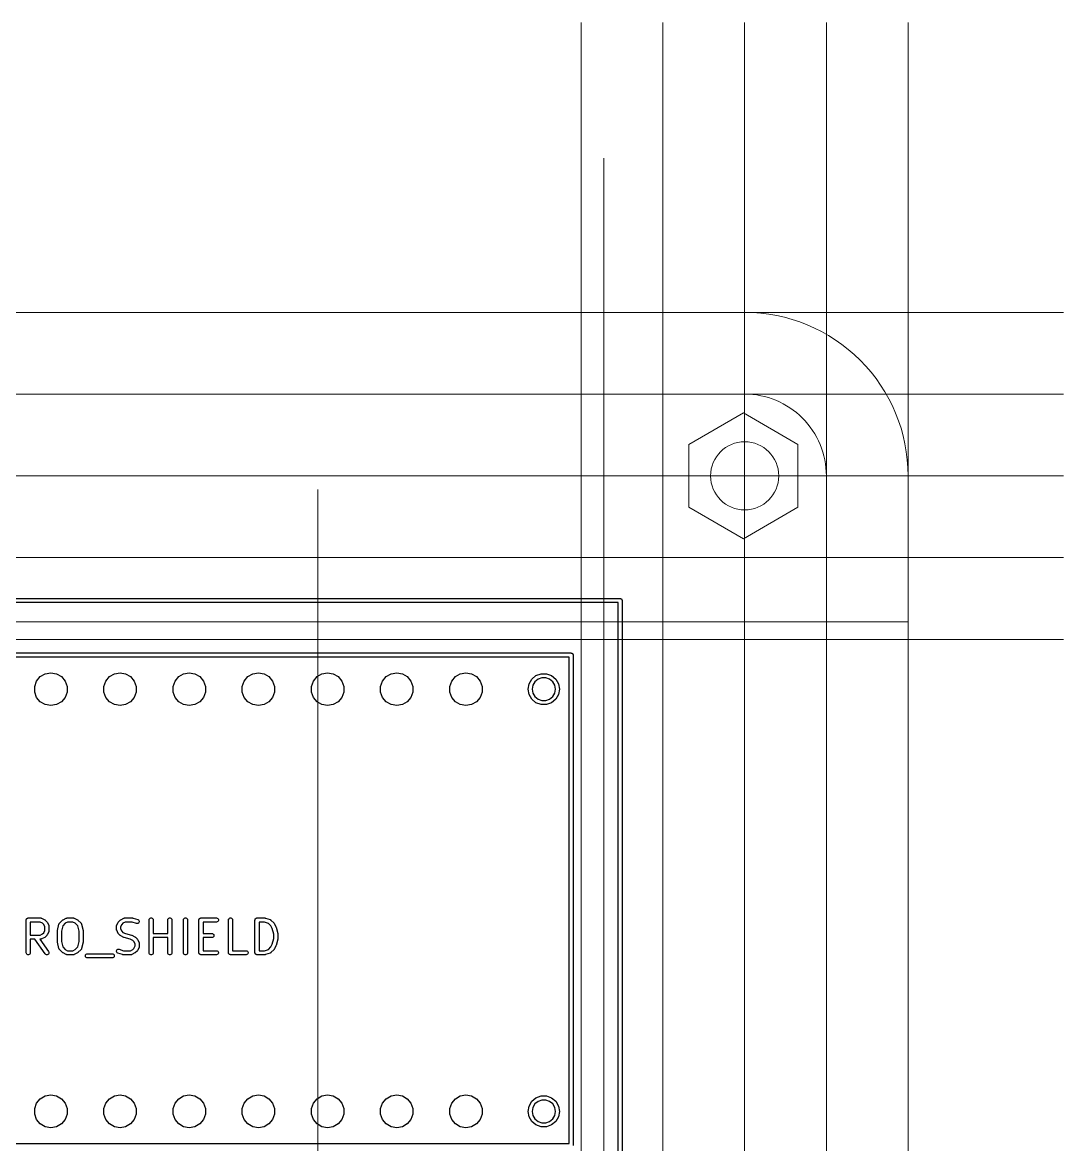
# Model space of a CAD drawing. Header units: millimetres. Extents: x 24 to 200, y 24 to 188.
# Drawn here: x 147.18 to 185.41, y 147.16 to 188.34 of the extents above; entities that cross this region are included whole.
import ezdxf

# ---------------------------------------------------------------- set-up
doc = ezdxf.new("R2010")
doc.units = ezdxf.units.MM
for name, color, linetype in [('0_底面', 51, 'Continuous'), ('1_PCB下', 5, 'Continuous'), ('2_Plate下', 3, 'Continuous'), ('3_SwitchPlate', 6, 'Continuous'), ('4_天板下', 40, 'Continuous'), ('5_左天板', 1, 'Continuous'), ('6_右天板', 230, 'Continuous'), ('7_PCBサンプル', 7, 'Continuous')]:
    doc.layers.add(name, color=color, linetype=linetype)
doc.layers.add('補助線', color=4, linetype='Continuous', lineweight=5, transparency=0.5)

# ---------------------------------------------------------------- blocks, each defined once
blk = doc.blocks.new('hhskb2-F.SilkS')
at = {"layer": '7_PCBサンプル'}
for p, q in [((106.3, -21.425), (154.3, -21.425)), ((154.225, -21.575), (106.375, -21.575)), ((154.225, -39.425), (154.225, -21.575)), ((154.3, -21.425), (154.306, -21.4261)), ((154.306, -21.4261), (154.313, -21.4261)), ((154.313, -21.4261), (154.319, -21.4284)), ((154.319, -21.4284), (154.326, -21.4295)), ((154.326, -21.4295), (154.331, -21.4328)), ((154.331, -21.4328), (154.338, -21.435)), ((154.338, -21.435), (154.343, -21.4393)), ((154.343, -21.4393), (154.348, -21.4425)), ((154.348, -21.4425), (154.352, -21.4476)), ((154.352, -21.4476), (154.357, -21.4518)), ((154.357, -21.4518), (154.361, -21.4575)), ((154.361, -21.4575), (154.365, -21.4625)), ((154.365, -21.4625), (154.367, -21.4687)), ((154.367, -21.4687), (154.37, -21.4743)), ((154.37, -21.4743), (154.372, -21.4808)), ((154.372, -21.4808), (154.374, -21.487)), ((154.374, -21.487), (154.374, -21.4935)), ((154.374, -21.4935), (154.375, -21.5)), ((154.375, -21.5), (154.375, -39.5)), ((134.813, -22.2926), (134.994, -22.188)), ((134.994, -22.188), (135.2, -22.1517)), ((135.2, -22.1517), (135.406, -22.188)), ((135.406, -22.188), (135.587, -22.2926)), ((137.353, -22.2926), (137.534, -22.188)), ((137.534, -22.188), (137.74, -22.1517)), ((137.74, -22.1517), (137.946, -22.188)), ((137.946, -22.188), (138.127, -22.2926)), ((139.893, -22.2926), (140.074, -22.188)), ((140.074, -22.188), (140.28, -22.1517)), ((140.28, -22.1517), (140.486, -22.188)), ((140.486, -22.188), (140.667, -22.2926)), ((142.433, -22.2926), (142.614, -22.188)), ((142.614, -22.188), (142.82, -22.1517)), ((142.82, -22.1517), (143.026, -22.188)), ((143.026, -22.188), (143.207, -22.2926)), ((144.973, -22.2926), (145.154, -22.188)), ((145.154, -22.188), (145.36, -22.1517)), ((145.36, -22.1517), (145.566, -22.188)), ((145.566, -22.188), (145.747, -22.2926)), ((147.513, -22.2926), (147.694, -22.188)), ((147.694, -22.188), (147.9, -22.1517)), ((147.9, -22.1517), (148.106, -22.188)), ((148.106, -22.188), (148.287, -22.2926)), ((150.053, -22.2926), (150.234, -22.188)), ((150.234, -22.188), (150.44, -22.1517)), ((150.44, -22.1517), (150.646, -22.188)), ((150.646, -22.188), (150.827, -22.2926)), ((153.012, -22.256), (153.2, -22.1877)), ((153.2, -22.1877), (153.4, -22.1877)), ((153.4, -22.1877), (153.588, -22.256)), ((134.607, -22.6494), (134.678, -22.4529)), ((134.678, -22.4529), (134.813, -22.2926)), ((135.587, -22.2926), (135.722, -22.4529)), ((135.722, -22.4529), (135.793, -22.6494)), ((137.147, -22.6494), (137.218, -22.4529)), ((137.218, -22.4529), (137.353, -22.2926)), ((138.127, -22.2926), (138.262, -22.4529)), ((138.262, -22.4529), (138.333, -22.6494)), ((139.687, -22.6494), (139.758, -22.4529)), ((139.758, -22.4529), (139.893, -22.2926)), ((140.667, -22.2926), (140.802, -22.4529)), ((140.802, -22.4529), (140.873, -22.6494)), ((142.227, -22.6494), (142.298, -22.4529)), ((142.298, -22.4529), (142.433, -22.2926)), ((143.207, -22.2926), (143.342, -22.4529)), ((143.342, -22.4529), (143.413, -22.6494)), ((144.767, -22.6494), (144.838, -22.4529)), ((144.838, -22.4529), (144.973, -22.2926)), ((145.747, -22.2926), (145.882, -22.4529)), ((145.882, -22.4529), (145.953, -22.6494)), ((147.307, -22.6494), (147.378, -22.4529)), ((147.378, -22.4529), (147.513, -22.2926)), ((148.287, -22.2926), (148.422, -22.4529)), ((148.422, -22.4529), (148.493, -22.6494)), ((149.847, -22.6494), (149.918, -22.4529)), ((149.918, -22.4529), (150.053, -22.2926)), ((150.827, -22.2926), (150.962, -22.4529)), ((150.962, -22.4529), (151.033, -22.6494)), ((152.725, -22.754), (152.76, -22.5573)), ((152.76, -22.5573), (152.86, -22.3844)), ((152.86, -22.3844), (153.012, -22.256)), ((152.901, -22.6086), (152.875, -22.754)), ((152.974, -22.4808), (152.901, -22.6086)), ((153.088, -22.3859), (152.974, -22.4808)), ((153.226, -22.3355), (153.088, -22.3859)), ((153.374, -22.3355), (153.226, -22.3355)), ((153.512, -22.3859), (153.374, -22.3355)), ((153.626, -22.4808), (153.512, -22.3859)), ((153.588, -22.256), (153.74, -22.3844)), ((153.699, -22.6086), (153.626, -22.4808)), ((153.725, -22.754), (153.699, -22.6086)), ((153.74, -22.3844), (153.84, -22.5573)), ((153.84, -22.5573), (153.875, -22.754)), ((134.607, -22.8586), (134.607, -22.6494)), ((134.678, -23.0551), (134.607, -22.8586)), ((134.813, -23.2154), (134.678, -23.0551)), ((135.722, -23.0551), (135.587, -23.2154)), ((135.793, -22.8586), (135.722, -23.0551)), ((135.793, -22.6494), (135.793, -22.8586)), ((137.147, -22.8586), (137.147, -22.6494)), ((137.218, -23.0551), (137.147, -22.8586)), ((137.353, -23.2154), (137.218, -23.0551)), ((138.262, -23.0551), (138.127, -23.2154)), ((138.333, -22.8586), (138.262, -23.0551)), ((138.333, -22.6494), (138.333, -22.8586)), ((139.687, -22.8586), (139.687, -22.6494)), ((139.758, -23.0551), (139.687, -22.8586)), ((139.893, -23.2154), (139.758, -23.0551)), ((140.802, -23.0551), (140.667, -23.2154)), ((140.873, -22.8586), (140.802, -23.0551)), ((140.873, -22.6494), (140.873, -22.8586)), ((142.227, -22.8586), (142.227, -22.6494)), ((142.298, -23.0551), (142.227, -22.8586)), ((142.433, -23.2154), (142.298, -23.0551)), ((143.342, -23.0551), (143.207, -23.2154)), ((143.413, -22.8586), (143.342, -23.0551)), ((143.413, -22.6494), (143.413, -22.8586)), ((144.767, -22.8586), (144.767, -22.6494)), ((144.838, -23.0551), (144.767, -22.8586)), ((144.973, -23.2154), (144.838, -23.0551)), ((145.882, -23.0551), (145.747, -23.2154)), ((145.953, -22.8586), (145.882, -23.0551)), ((145.953, -22.6494), (145.953, -22.8586)), ((147.307, -22.8586), (147.307, -22.6494)), ((147.378, -23.0551), (147.307, -22.8586)), ((147.513, -23.2154), (147.378, -23.0551)), ((148.422, -23.0551), (148.287, -23.2154)), ((148.493, -22.8586), (148.422, -23.0551)), ((148.493, -22.6494), (148.493, -22.8586)), ((149.847, -22.8586), (149.847, -22.6494)), ((149.918, -23.0551), (149.847, -22.8586)), ((150.053, -23.2154), (149.918, -23.0551)), ((150.962, -23.0551), (150.827, -23.2154)), ((151.033, -22.8586), (150.962, -23.0551)), ((151.033, -22.6494), (151.033, -22.8586)), ((152.76, -22.9507), (152.725, -22.754)), ((152.86, -23.1236), (152.76, -22.9507)), ((152.875, -22.754), (152.901, -22.8994)), ((152.901, -22.8994), (152.974, -23.0272)), ((152.974, -23.0272), (153.088, -23.1221)), ((153.512, -23.1221), (153.626, -23.0272)), ((153.626, -23.0272), (153.699, -22.8994)), ((153.699, -22.8994), (153.725, -22.754)), ((153.84, -22.9507), (153.74, -23.1236)), ((153.875, -22.754), (153.84, -22.9507)), ((134.994, -23.32), (134.813, -23.2154)), ((135.2, -23.3563), (134.994, -23.32)), ((135.406, -23.32), (135.2, -23.3563)), ((135.587, -23.2154), (135.406, -23.32)), ((137.534, -23.32), (137.353, -23.2154)), ((137.74, -23.3563), (137.534, -23.32)), ((137.946, -23.32), (137.74, -23.3563)), ((138.127, -23.2154), (137.946, -23.32)), ((140.074, -23.32), (139.893, -23.2154)), ((140.28, -23.3563), (140.074, -23.32)), ((140.486, -23.32), (140.28, -23.3563)), ((140.667, -23.2154), (140.486, -23.32)), ((142.614, -23.32), (142.433, -23.2154)), ((142.82, -23.3563), (142.614, -23.32)), ((143.026, -23.32), (142.82, -23.3563)), ((143.207, -23.2154), (143.026, -23.32)), ((145.154, -23.32), (144.973, -23.2154)), ((145.36, -23.3563), (145.154, -23.32)), ((145.566, -23.32), (145.36, -23.3563)), ((145.747, -23.2154), (145.566, -23.32)), ((147.694, -23.32), (147.513, -23.2154)), ((147.9, -23.3563), (147.694, -23.32)), ((148.106, -23.32), (147.9, -23.3563)), ((148.287, -23.2154), (148.106, -23.32)), ((150.234, -23.32), (150.053, -23.2154)), ((150.44, -23.3563), (150.234, -23.32)), ((150.646, -23.32), (150.44, -23.3563)), ((150.827, -23.2154), (150.646, -23.32)), ((153.012, -23.252), (152.86, -23.1236)), ((153.2, -23.3203), (153.012, -23.252)), ((153.088, -23.1221), (153.226, -23.1725)), ((153.4, -23.3203), (153.2, -23.3203)), ((153.226, -23.1725), (153.374, -23.1725)), ((153.374, -23.1725), (153.512, -23.1221)), ((153.588, -23.252), (153.4, -23.3203)), ((153.74, -23.1236), (153.588, -23.252)), ((134.295, -31.2229), (134.296, -31.2164)), ((134.295, -32.4229), (134.295, -31.2229)), ((134.296, -31.2098), (134.298, -31.2037)), ((134.296, -31.2164), (134.296, -31.2098)), ((134.298, -31.2037), (134.3, -31.1972)), ((134.3, -31.1972), (134.303, -31.1915)), ((134.303, -31.1915), (134.305, -31.1854)), ((134.305, -31.1854), (134.309, -31.1803)), ((134.309, -31.1803), (134.313, -31.1746)), ((134.313, -31.1746), (134.318, -31.1704)), ((134.318, -31.1704), (134.322, -31.1654)), ((134.322, -31.1654), (134.327, -31.1621)), ((134.327, -31.1621), (134.332, -31.1579)), ((134.332, -31.1579), (134.339, -31.1557)), ((134.339, -31.1557), (134.344, -31.1524)), ((134.344, -31.1524), (134.351, -31.1512)), ((134.351, -31.1512), (134.357, -31.149)), ((134.357, -31.149), (134.364, -31.149)), ((134.364, -31.149), (134.37, -31.1479)), ((134.37, -31.1479), (134.827, -31.1479)), ((134.827, -31.1479), (134.831, -31.1486)), ((134.831, -31.1486), (134.836, -31.1483)), ((134.836, -31.1483), (134.844, -31.1509)), ((134.844, -31.1509), (134.853, -31.1524)), ((134.853, -31.1524), (134.857, -31.1545)), ((134.857, -31.1545), (134.861, -31.1558)), ((134.861, -31.1558), (134.975, -31.2129)), ((134.975, -31.2129), (134.985, -31.2201)), ((134.985, -31.2201), (134.994, -31.227)), ((134.994, -31.227), (135.052, -31.2841)), ((135.052, -31.2841), (135.058, -31.2939)), ((135.517, -31.3413), (135.631, -31.227)), ((135.631, -31.227), (135.641, -31.2201)), ((135.641, -31.2201), (135.651, -31.2129)), ((135.651, -31.2129), (135.765, -31.1558)), ((135.765, -31.1558), (135.769, -31.1545)), ((135.769, -31.1545), (135.773, -31.1524)), ((135.773, -31.1524), (135.782, -31.1509)), ((135.782, -31.1509), (135.79, -31.1483)), ((135.79, -31.1483), (135.794, -31.1486)), ((135.794, -31.1486), (135.799, -31.1479)), ((135.799, -31.1479), (136.027, -31.1479)), ((136.027, -31.1479), (136.031, -31.1486)), ((136.031, -31.1486), (136.036, -31.1483)), ((136.036, -31.1483), (136.044, -31.1509)), ((136.044, -31.1509), (136.053, -31.1524)), ((136.053, -31.1524), (136.057, -31.1545)), ((136.057, -31.1545), (136.061, -31.1558)), ((136.061, -31.1558), (136.175, -31.2129)), ((136.175, -31.2129), (136.185, -31.2201)), ((136.185, -31.2201), (136.194, -31.227)), ((136.194, -31.227), (136.309, -31.3413)), ((137.682, -31.294), (137.688, -31.2841)), ((137.688, -31.2841), (137.746, -31.227)), ((137.746, -31.227), (137.755, -31.2201)), ((137.755, -31.2201), (137.765, -31.2129)), ((137.765, -31.2129), (137.879, -31.1558)), ((137.879, -31.1558), (137.883, -31.1545)), ((137.883, -31.1545), (137.887, -31.1524)), ((137.887, -31.1524), (137.896, -31.1509)), ((137.896, -31.1509), (137.904, -31.1483)), ((137.904, -31.1483), (137.909, -31.1486)), ((137.909, -31.1486), (137.913, -31.1479)), ((137.913, -31.1479), (138.199, -31.1479)), ((138.199, -31.1479), (138.21, -31.1499)), ((138.21, -31.1499), (138.222, -31.1517)), ((138.222, -31.1517), (138.394, -31.2088)), ((138.394, -31.2088), (138.417, -31.2213)), ((138.417, -31.2213), (138.434, -31.2407)), ((138.434, -31.2407), (138.443, -31.265)), ((138.444, -31.291), (138.436, -31.3157)), ((138.443, -31.265), (138.444, -31.291)), ((138.809, -31.2229), (138.814, -31.1972)), ((138.809, -32.4229), (138.809, -31.2229)), ((138.814, -31.1972), (138.827, -31.1746)), ((138.827, -31.1746), (138.847, -31.1579)), ((138.847, -31.1579), (138.871, -31.149)), ((138.871, -31.149), (138.897, -31.149)), ((138.897, -31.149), (138.922, -31.1579)), ((138.922, -31.1579), (138.942, -31.1746)), ((138.942, -31.1746), (138.955, -31.1972)), ((138.955, -31.1972), (138.959, -31.2229)), ((138.959, -31.2229), (138.959, -31.7193)), ((139.495, -31.2229), (139.5, -31.1972)), ((139.495, -31.7193), (139.495, -31.2229)), ((139.5, -31.1972), (139.513, -31.1746)), ((139.513, -31.1746), (139.533, -31.1579)), ((139.533, -31.1579), (139.557, -31.149)), ((139.557, -31.149), (139.583, -31.149)), ((139.583, -31.149), (139.608, -31.1579)), ((139.608, -31.1579), (139.627, -31.1746)), ((139.627, -31.1746), (139.64, -31.1972)), ((139.64, -31.1972), (139.645, -31.2229)), ((139.645, -31.2229), (139.645, -32.4229)), ((140.066, -31.2229), (140.071, -31.1972)), ((140.066, -32.4229), (140.066, -31.2229)), ((140.071, -31.1972), (140.084, -31.1746)), ((140.084, -31.1746), (140.104, -31.1579)), ((140.104, -31.1579), (140.128, -31.149)), ((140.128, -31.149), (140.154, -31.149)), ((140.154, -31.149), (140.179, -31.1579)), ((140.179, -31.1579), (140.199, -31.1746)), ((140.199, -31.1746), (140.212, -31.1972)), ((140.212, -31.1972), (140.216, -31.2229)), ((140.216, -31.2229), (140.216, -32.4229)), ((140.638, -31.2229), (140.639, -31.2164)), ((140.638, -32.4229), (140.638, -31.2229)), ((140.639, -31.2098), (140.641, -31.2037)), ((140.639, -31.2164), (140.639, -31.2098)), ((140.641, -31.2037), (140.642, -31.1972)), ((140.642, -31.1972), (140.646, -31.1915)), ((140.646, -31.1915), (140.648, -31.1854)), ((140.648, -31.1854), (140.652, -31.1803)), ((140.652, -31.1803), (140.655, -31.1746)), ((140.655, -31.1746), (140.66, -31.1704)), ((140.66, -31.1704), (140.665, -31.1654)), ((140.665, -31.1654), (140.67, -31.1621)), ((140.67, -31.1621), (140.675, -31.1579)), ((140.675, -31.1579), (140.682, -31.1557)), ((140.682, -31.1557), (140.687, -31.1524)), ((140.687, -31.1524), (140.694, -31.1512)), ((140.694, -31.1512), (140.7, -31.149)), ((140.7, -31.149), (140.706, -31.149)), ((140.706, -31.149), (140.713, -31.1479)), ((140.713, -31.1479), (141.284, -31.1479)), ((141.284, -31.1479), (141.31, -31.1524)), ((141.31, -31.1524), (141.332, -31.1654)), ((141.332, -31.2803), (141.31, -31.2933)), ((141.332, -31.1654), (141.349, -31.1854)), ((141.349, -31.2604), (141.332, -31.2803)), ((141.349, -31.1854), (141.358, -31.2098)), ((141.358, -31.2359), (141.349, -31.2604)), ((141.358, -31.2098), (141.358, -31.2359)), ((141.724, -31.2229), (141.728, -31.1972)), ((141.724, -32.4229), (141.724, -31.2229)), ((141.728, -31.1972), (141.741, -31.1746)), ((141.741, -31.1746), (141.761, -31.1579)), ((141.761, -31.1579), (141.786, -31.149)), ((141.786, -31.149), (141.812, -31.149)), ((141.812, -31.149), (141.836, -31.1579)), ((141.836, -31.1579), (141.856, -31.1746)), ((141.856, -31.1746), (141.869, -31.1972)), ((141.869, -31.1972), (141.874, -31.2229)), ((141.874, -31.2229), (141.874, -32.3479)), ((142.695, -31.2229), (142.696, -31.2164)), ((142.695, -32.4229), (142.695, -31.2229)), ((142.696, -31.2098), (142.698, -31.2037)), ((142.696, -31.2164), (142.696, -31.2098)), ((142.698, -31.2037), (142.7, -31.1972)), ((142.7, -31.1972), (142.703, -31.1915)), ((142.703, -31.1915), (142.705, -31.1854)), ((142.705, -31.1854), (142.709, -31.1803)), ((142.709, -31.1803), (142.713, -31.1746)), ((142.713, -31.1746), (142.718, -31.1704)), ((142.718, -31.1704), (142.722, -31.1654)), ((142.722, -31.1654), (142.727, -31.1621)), ((142.727, -31.1621), (142.733, -31.1579)), ((142.733, -31.1579), (142.739, -31.1557)), ((142.739, -31.1557), (142.744, -31.1524)), ((142.744, -31.1524), (142.751, -31.1512)), ((142.751, -31.1512), (142.757, -31.149)), ((142.757, -31.149), (142.764, -31.149)), ((142.764, -31.149), (142.77, -31.1479)), ((142.77, -31.1479), (143.056, -31.1479)), ((143.056, -31.1479), (143.068, -31.1499)), ((143.068, -31.1499), (143.079, -31.1517)), ((143.079, -31.1517), (143.251, -31.2088)), ((143.251, -31.2088), (143.255, -31.2109)), ((143.255, -31.2109), (143.259, -31.212)), ((143.259, -31.212), (143.266, -31.2171)), ((143.266, -31.2171), (143.274, -31.2213)), ((143.274, -31.2213), (143.277, -31.2245)), ((143.277, -31.2245), (143.28, -31.227)), ((143.28, -31.227), (143.394, -31.3413)), ((134.445, -31.2979), (134.445, -31.7764)), ((134.809, -31.2979), (134.445, -31.2979)), ((134.897, -31.3416), (134.809, -31.2979)), ((134.937, -31.3816), (134.897, -31.3416)), ((134.897, -31.7326), (134.937, -31.6927)), ((134.981, -31.4691), (134.937, -31.3816)), ((134.937, -31.6927), (134.981, -31.6052)), ((134.981, -31.6052), (134.981, -31.4691)), ((135.058, -31.2939), (135.066, -31.3036)), ((135.066, -31.3036), (135.123, -31.4179)), ((135.123, -31.6564), (135.066, -31.7707)), ((135.123, -31.4179), (135.124, -31.422)), ((135.124, -31.6523), (135.123, -31.6564)), ((135.124, -31.422), (135.126, -31.4258)), ((135.126, -31.6485), (135.124, -31.6523)), ((135.126, -31.4258), (135.128, -31.4344)), ((135.128, -31.6399), (135.126, -31.6485)), ((135.128, -31.4344), (135.13, -31.4429)), ((135.13, -31.6314), (135.128, -31.6399)), ((135.13, -31.4429), (135.13, -31.4472)), ((135.13, -31.4472), (135.131, -31.4514)), ((135.131, -31.6229), (135.13, -31.6271)), ((135.13, -31.6271), (135.13, -31.6314)), ((135.131, -31.4514), (135.131, -31.6229)), ((135.438, -31.6229), (135.439, -31.6138)), ((135.438, -32.0229), (135.438, -31.6229)), ((135.439, -31.6138), (135.44, -31.6047)), ((135.44, -31.6047), (135.497, -31.3761)), ((135.497, -31.3761), (135.5, -31.3695)), ((135.5, -31.3695), (135.502, -31.3626)), ((135.502, -31.3626), (135.505, -31.3577)), ((135.505, -31.3577), (135.508, -31.3523)), ((135.508, -31.3523), (135.513, -31.3471)), ((135.513, -31.3471), (135.517, -31.3413)), ((135.638, -31.4326), (135.588, -31.6321)), ((135.588, -31.6321), (135.588, -32.0136)), ((135.729, -31.3416), (135.638, -31.4326)), ((135.816, -31.2979), (135.729, -31.3416)), ((136.009, -31.2979), (135.816, -31.2979)), ((136.097, -31.3416), (136.009, -31.2979)), ((136.188, -31.4326), (136.097, -31.3416)), ((136.238, -31.6321), (136.188, -31.4326)), ((136.238, -32.0136), (136.238, -31.6321)), ((136.309, -31.3413), (136.313, -31.3471)), ((136.313, -31.3471), (136.318, -31.3523)), ((136.318, -31.3523), (136.32, -31.3577)), ((136.32, -31.3577), (136.324, -31.3626)), ((136.324, -31.3626), (136.326, -31.3695)), ((136.326, -31.3695), (136.328, -31.3761)), ((136.328, -31.3761), (136.386, -31.6047)), ((136.386, -31.6047), (136.386, -31.6138)), ((136.386, -31.6138), (136.388, -31.6229)), ((136.388, -31.6229), (136.388, -32.0229)), ((137.609, -31.4514), (137.61, -31.4472)), ((137.609, -31.5657), (137.609, -31.4514)), ((137.61, -31.57), (137.609, -31.5657)), ((137.61, -31.4429), (137.612, -31.4344)), ((137.61, -31.4472), (137.61, -31.4429)), ((137.61, -31.5743), (137.61, -31.57)), ((137.612, -31.5827), (137.61, -31.5743)), ((137.612, -31.4344), (137.614, -31.4258)), ((137.614, -31.5914), (137.612, -31.5827)), ((137.614, -31.4258), (137.616, -31.422)), ((137.616, -31.5951), (137.614, -31.5914)), ((137.616, -31.422), (137.617, -31.4179)), ((137.617, -31.5993), (137.616, -31.5951)), ((137.617, -31.4179), (137.674, -31.3036)), ((137.674, -31.7135), (137.617, -31.5993)), ((137.674, -31.3036), (137.682, -31.294)), ((137.803, -31.3816), (137.759, -31.4691)), ((137.759, -31.4691), (137.759, -31.548)), ((137.759, -31.548), (137.803, -31.6356)), ((137.843, -31.3416), (137.803, -31.3816)), ((137.803, -31.6356), (137.843, -31.6755)), ((137.931, -31.2979), (137.843, -31.3416)), ((137.843, -31.6755), (137.939, -31.7235)), ((138.186, -31.2979), (137.931, -31.2979)), ((138.346, -31.3512), (138.186, -31.2979)), ((138.372, -31.355), (138.346, -31.3512)), ((138.398, -31.3498), (138.372, -31.355)), ((138.42, -31.3361), (138.398, -31.3498)), ((138.436, -31.3157), (138.42, -31.3361)), ((141.284, -31.2979), (140.788, -31.2979)), ((140.788, -31.2979), (140.788, -31.7193)), ((141.31, -31.2933), (141.284, -31.2979)), ((142.845, -31.2979), (142.845, -32.3479)), ((143.044, -31.2979), (142.845, -31.2979)), ((143.187, -31.3456), (143.044, -31.2979)), ((143.28, -31.4387), (143.187, -31.3456)), ((143.328, -31.5347), (143.28, -31.4387)), ((143.381, -31.7464), (143.328, -31.5347)), ((143.394, -31.3413), (143.401, -31.3511)), ((143.401, -31.3511), (143.409, -31.3607)), ((143.409, -31.3607), (143.466, -31.475)), ((143.466, -31.475), (143.468, -31.4829)), ((143.468, -31.4829), (143.471, -31.4904)), ((143.471, -31.4904), (143.528, -31.719)), ((134.445, -31.7764), (134.809, -31.7764)), ((134.617, -31.9264), (134.445, -31.9264)), ((134.445, -31.9264), (134.445, -32.4229)), ((134.994, -32.4659), (134.617, -31.9264)), ((134.827, -31.9264), (134.8, -31.9264)), ((134.8, -31.9264), (135.117, -32.3798)), ((134.809, -31.7764), (134.897, -31.7326)), ((134.831, -31.9257), (134.827, -31.9264)), ((134.836, -31.9259), (134.831, -31.9257)), ((134.844, -31.9234), (134.836, -31.9259)), ((134.853, -31.9219), (134.844, -31.9234)), ((134.857, -31.9197), (134.853, -31.9219)), ((134.861, -31.9185), (134.857, -31.9197)), ((134.975, -31.8614), (134.861, -31.9185)), ((134.985, -31.8542), (134.975, -31.8614)), ((134.994, -31.8473), (134.985, -31.8542)), ((135.052, -31.7902), (134.994, -31.8473)), ((135.058, -31.7803), (135.052, -31.7902)), ((135.066, -31.7707), (135.058, -31.7803)), ((135.439, -32.0319), (135.438, -32.0229)), ((135.44, -32.041), (135.439, -32.0319)), ((135.497, -32.2696), (135.44, -32.041)), ((135.588, -32.0136), (135.638, -32.2131)), ((136.188, -32.2131), (136.238, -32.0136)), ((136.386, -32.041), (136.328, -32.2696)), ((136.388, -32.0229), (136.386, -32.0319)), ((136.386, -32.0319), (136.386, -32.041)), ((137.682, -31.7232), (137.674, -31.7135)), ((137.688, -31.733), (137.682, -31.7232)), ((137.746, -31.7902), (137.688, -31.733)), ((137.755, -31.7971), (137.746, -31.7902)), ((137.765, -31.8042), (137.755, -31.7971)), ((137.879, -31.8614), (137.765, -31.8042)), ((137.887, -31.8637), (137.879, -31.8614)), ((137.895, -31.867), (137.887, -31.8637)), ((138.115, -31.9222), (137.895, -31.867)), ((137.939, -31.7235), (138.16, -31.7787)), ((138.211, -31.9702), (138.115, -31.9222)), ((138.16, -31.7787), (138.167, -31.782)), ((138.167, -31.782), (138.175, -31.7843)), ((138.175, -31.7843), (138.289, -31.8415)), ((138.251, -32.0101), (138.211, -31.9702)), ((138.295, -32.0977), (138.251, -32.0101)), ((138.289, -31.8415), (138.299, -31.8486)), ((138.295, -32.1766), (138.295, -32.0977)), ((138.299, -31.8486), (138.309, -31.8555)), ((138.309, -31.8555), (138.366, -31.9127)), ((138.366, -31.9127), (138.373, -31.9225)), ((138.373, -31.9225), (138.38, -31.9322)), ((138.38, -31.9322), (138.437, -32.0465)), ((138.437, -32.0465), (138.438, -32.0506)), ((138.438, -32.0506), (138.44, -32.0543)), ((138.44, -32.0543), (138.442, -32.063)), ((138.442, -32.063), (138.445, -32.0714)), ((138.445, -32.0714), (138.444, -32.0757)), ((138.444, -32.0757), (138.445, -32.08)), ((138.445, -32.08), (138.445, -32.1943)), ((138.959, -31.7193), (139.495, -31.7193)), ((139.495, -31.8693), (138.959, -31.8693)), ((138.959, -31.8693), (138.959, -32.4229)), ((139.495, -32.4229), (139.495, -31.8693)), ((140.788, -31.7193), (141.113, -31.7193)), ((141.113, -31.8693), (140.788, -31.8693)), ((140.788, -31.8693), (140.788, -32.3479)), ((141.113, -31.7193), (141.139, -31.7238)), ((141.139, -31.8648), (141.113, -31.8693)), ((141.139, -31.7238), (141.161, -31.7368)), ((141.161, -31.8517), (141.139, -31.8648)), ((141.161, -31.7368), (141.178, -31.7568)), ((141.178, -31.8318), (141.161, -31.8517)), ((141.178, -31.7568), (141.187, -31.7813)), ((141.187, -31.8073), (141.178, -31.8318)), ((141.187, -31.7813), (141.187, -31.8073)), ((143.28, -32.207), (143.328, -32.111)), ((143.328, -32.111), (143.381, -31.8993)), ((143.381, -31.8993), (143.381, -31.7464)), ((143.528, -31.9268), (143.471, -32.1553)), ((143.528, -31.719), (143.529, -31.7281)), ((143.529, -31.9176), (143.528, -31.9268)), ((143.529, -31.7281), (143.531, -31.7371)), ((143.531, -31.9086), (143.529, -31.9176)), ((143.531, -31.7371), (143.531, -31.9086)), ((134.3, -32.4485), (134.295, -32.4229)), ((134.313, -32.4711), (134.3, -32.4485)), ((134.332, -32.4878), (134.313, -32.4711)), ((134.357, -32.4967), (134.332, -32.4878)), ((134.383, -32.4967), (134.357, -32.4967)), ((134.407, -32.4878), (134.383, -32.4967)), ((134.427, -32.4711), (134.407, -32.4878)), ((134.44, -32.4485), (134.427, -32.4711)), ((134.445, -32.4229), (134.44, -32.4485)), ((135.013, -32.4843), (134.994, -32.4659)), ((135.036, -32.4953), (135.013, -32.4843)), ((135.062, -32.4976), (135.036, -32.4953)), ((135.087, -32.4908), (135.062, -32.4976)), ((135.109, -32.4759), (135.087, -32.4908)), ((135.124, -32.4546), (135.109, -32.4759)), ((135.117, -32.3798), (135.128, -32.4035)), ((135.13, -32.4294), (135.124, -32.4546)), ((135.128, -32.4035), (135.13, -32.4294)), ((135.5, -32.2762), (135.497, -32.2696)), ((135.502, -32.2831), (135.5, -32.2762)), ((135.505, -32.288), (135.502, -32.2831)), ((135.508, -32.2934), (135.505, -32.288)), ((135.513, -32.2986), (135.508, -32.2934)), ((135.517, -32.3045), (135.513, -32.2986)), ((135.631, -32.4187), (135.517, -32.3045)), ((135.641, -32.4256), (135.631, -32.4187)), ((135.638, -32.2131), (135.729, -32.3041)), ((135.651, -32.4328), (135.641, -32.4256)), ((135.765, -32.4899), (135.651, -32.4328)), ((135.729, -32.3041), (135.816, -32.3479)), ((135.769, -32.4912), (135.765, -32.4899)), ((135.773, -32.4933), (135.769, -32.4912)), ((135.782, -32.4949), (135.773, -32.4933)), ((135.79, -32.4974), (135.782, -32.4949)), ((135.794, -32.4971), (135.79, -32.4974)), ((135.799, -32.4979), (135.794, -32.4971)), ((136.027, -32.4979), (135.799, -32.4979)), ((135.816, -32.3479), (136.009, -32.3479)), ((136.009, -32.3479), (136.097, -32.3041)), ((136.031, -32.4971), (136.027, -32.4979)), ((136.036, -32.4974), (136.031, -32.4971)), ((136.044, -32.4949), (136.036, -32.4974)), ((136.053, -32.4933), (136.044, -32.4949)), ((136.057, -32.4912), (136.053, -32.4933)), ((136.061, -32.4899), (136.057, -32.4912)), ((136.175, -32.4328), (136.061, -32.4899)), ((136.097, -32.3041), (136.188, -32.2131)), ((136.185, -32.4256), (136.175, -32.4328)), ((136.194, -32.4187), (136.185, -32.4256)), ((136.309, -32.3045), (136.194, -32.4187)), ((136.313, -32.2986), (136.309, -32.3045)), ((136.318, -32.2934), (136.313, -32.2986)), ((136.32, -32.288), (136.318, -32.2934)), ((136.324, -32.2831), (136.32, -32.288)), ((136.326, -32.2762), (136.324, -32.2831)), ((136.328, -32.2696), (136.326, -32.2762)), ((136.468, -32.5241), (136.476, -32.4996)), ((136.468, -32.5502), (136.468, -32.5241)), ((136.476, -32.4996), (136.493, -32.4797)), ((136.493, -32.4797), (136.516, -32.4667)), ((136.516, -32.4667), (136.541, -32.4621)), ((136.541, -32.4621), (137.456, -32.4621)), ((137.456, -32.4621), (137.481, -32.4667)), ((137.481, -32.4667), (137.504, -32.4797)), ((137.504, -32.4797), (137.521, -32.4996)), ((137.521, -32.4996), (137.53, -32.5241)), ((137.53, -32.5241), (137.53, -32.5502)), ((137.61, -32.3547), (137.618, -32.33)), ((137.611, -32.3807), (137.61, -32.3547)), ((137.62, -32.405), (137.611, -32.3807)), ((137.618, -32.33), (137.635, -32.3096)), ((137.638, -32.4245), (137.62, -32.405)), ((137.635, -32.3096), (137.657, -32.296)), ((137.661, -32.4369), (137.638, -32.4245)), ((137.657, -32.296), (137.682, -32.2907)), ((137.832, -32.494), (137.661, -32.4369)), ((137.682, -32.2907), (137.708, -32.2946)), ((137.708, -32.2946), (137.868, -32.3479)), ((137.844, -32.4958), (137.832, -32.494)), ((137.856, -32.4979), (137.844, -32.4958)), ((138.141, -32.4979), (137.856, -32.4979)), ((137.868, -32.3479), (138.124, -32.3479)), ((138.124, -32.3479), (138.211, -32.3041)), ((138.146, -32.4971), (138.141, -32.4979)), ((138.15, -32.4974), (138.146, -32.4971)), ((138.158, -32.4949), (138.15, -32.4974)), ((138.167, -32.4933), (138.158, -32.4949)), ((138.171, -32.4912), (138.167, -32.4933)), ((138.175, -32.4899), (138.171, -32.4912)), ((138.289, -32.4328), (138.175, -32.4899)), ((138.211, -32.3041), (138.251, -32.2641)), ((138.251, -32.2641), (138.295, -32.1766)), ((138.299, -32.4256), (138.289, -32.4328)), ((138.309, -32.4187), (138.299, -32.4256)), ((138.366, -32.3616), (138.309, -32.4187)), ((138.373, -32.3518), (138.366, -32.3616)), ((138.38, -32.3421), (138.373, -32.3518)), ((138.437, -32.2278), (138.38, -32.3421)), ((138.438, -32.2237), (138.437, -32.2278)), ((138.44, -32.2199), (138.438, -32.2237)), ((138.442, -32.2113), (138.44, -32.2199)), ((138.445, -32.2029), (138.442, -32.2113)), ((138.445, -32.1943), (138.444, -32.1985)), ((138.444, -32.1985), (138.445, -32.2029)), ((138.814, -32.4485), (138.809, -32.4229)), ((138.827, -32.4711), (138.814, -32.4485)), ((138.847, -32.4878), (138.827, -32.4711)), ((138.871, -32.4967), (138.847, -32.4878)), ((138.897, -32.4967), (138.871, -32.4967)), ((138.922, -32.4878), (138.897, -32.4967)), ((138.942, -32.4711), (138.922, -32.4878)), ((138.955, -32.4485), (138.942, -32.4711)), ((138.959, -32.4229), (138.955, -32.4485)), ((139.5, -32.4485), (139.495, -32.4229)), ((139.513, -32.4711), (139.5, -32.4485)), ((139.533, -32.4878), (139.513, -32.4711)), ((139.557, -32.4967), (139.533, -32.4878)), ((139.583, -32.4967), (139.557, -32.4967)), ((139.608, -32.4878), (139.583, -32.4967)), ((139.627, -32.4711), (139.608, -32.4878)), ((139.64, -32.4485), (139.627, -32.4711)), ((139.645, -32.4229), (139.64, -32.4485)), ((140.071, -32.4485), (140.066, -32.4229)), ((140.084, -32.4711), (140.071, -32.4485)), ((140.104, -32.4878), (140.084, -32.4711)), ((140.128, -32.4967), (140.104, -32.4878)), ((140.154, -32.4967), (140.128, -32.4967)), ((140.179, -32.4878), (140.154, -32.4967)), ((140.199, -32.4711), (140.179, -32.4878)), ((140.212, -32.4485), (140.199, -32.4711)), ((140.216, -32.4229), (140.212, -32.4485)), ((140.639, -32.4293), (140.638, -32.4229)), ((140.639, -32.4359), (140.639, -32.4293)), ((140.641, -32.442), (140.639, -32.4359)), ((140.642, -32.4485), (140.641, -32.442)), ((140.646, -32.4542), (140.642, -32.4485)), ((140.648, -32.4604), (140.646, -32.4542)), ((140.652, -32.4654), (140.648, -32.4604)), ((140.655, -32.4711), (140.652, -32.4654)), ((140.66, -32.4753), (140.655, -32.4711)), ((140.665, -32.4803), (140.66, -32.4753)), ((140.67, -32.4836), (140.665, -32.4803)), ((140.675, -32.4878), (140.67, -32.4836)), ((140.682, -32.4901), (140.675, -32.4878)), ((140.687, -32.4933), (140.682, -32.4901)), ((140.694, -32.4945), (140.687, -32.4933)), ((140.7, -32.4967), (140.694, -32.4945)), ((140.706, -32.4967), (140.7, -32.4967)), ((140.713, -32.4979), (140.706, -32.4967)), ((141.284, -32.4979), (140.713, -32.4979)), ((140.788, -32.3479), (141.284, -32.3479)), ((141.284, -32.3479), (141.31, -32.3524)), ((141.31, -32.4933), (141.284, -32.4979)), ((141.31, -32.3524), (141.332, -32.3654)), ((141.332, -32.4803), (141.31, -32.4933)), ((141.332, -32.3654), (141.349, -32.3854)), ((141.349, -32.4604), (141.332, -32.4803)), ((141.349, -32.3854), (141.358, -32.4098)), ((141.358, -32.4359), (141.349, -32.4604)), ((141.358, -32.4098), (141.358, -32.4359)), ((141.725, -32.4293), (141.724, -32.4229)), ((141.725, -32.4359), (141.725, -32.4293)), ((141.727, -32.442), (141.725, -32.4359)), ((141.728, -32.4485), (141.727, -32.442)), ((141.731, -32.4542), (141.728, -32.4485)), ((141.734, -32.4604), (141.731, -32.4542)), ((141.738, -32.4654), (141.734, -32.4604)), ((141.741, -32.4711), (141.738, -32.4654)), ((141.746, -32.4753), (141.741, -32.4711)), ((141.75, -32.4803), (141.746, -32.4753)), ((141.756, -32.4836), (141.75, -32.4803)), ((141.761, -32.4878), (141.756, -32.4836)), ((141.767, -32.4901), (141.761, -32.4878)), ((141.773, -32.4933), (141.767, -32.4901)), ((141.779, -32.4945), (141.773, -32.4933)), ((141.786, -32.4967), (141.779, -32.4945)), ((141.792, -32.4967), (141.786, -32.4967)), ((141.799, -32.4979), (141.792, -32.4967)), ((142.37, -32.4979), (141.799, -32.4979)), ((141.874, -32.3479), (142.37, -32.3479)), ((142.37, -32.3479), (142.396, -32.3524)), ((142.396, -32.4933), (142.37, -32.4979)), ((142.396, -32.3524), (142.418, -32.3654)), ((142.418, -32.4803), (142.396, -32.4933)), ((142.418, -32.3654), (142.435, -32.3854)), ((142.435, -32.4604), (142.418, -32.4803)), ((142.435, -32.3854), (142.444, -32.4098)), ((142.444, -32.4359), (142.435, -32.4604)), ((142.444, -32.4098), (142.444, -32.4359)), ((142.696, -32.4293), (142.695, -32.4229)), ((142.696, -32.4359), (142.696, -32.4293)), ((142.698, -32.442), (142.696, -32.4359)), ((142.7, -32.4485), (142.698, -32.442)), ((142.703, -32.4542), (142.7, -32.4485)), ((142.705, -32.4604), (142.703, -32.4542)), ((142.709, -32.4654), (142.705, -32.4604)), ((142.713, -32.4711), (142.709, -32.4654)), ((142.718, -32.4753), (142.713, -32.4711)), ((142.722, -32.4803), (142.718, -32.4753)), ((142.727, -32.4836), (142.722, -32.4803)), ((142.733, -32.4878), (142.727, -32.4836)), ((142.739, -32.4901), (142.733, -32.4878)), ((142.744, -32.4933), (142.739, -32.4901)), ((142.751, -32.4945), (142.744, -32.4933)), ((142.757, -32.4967), (142.751, -32.4945)), ((142.764, -32.4967), (142.757, -32.4967)), ((142.77, -32.4979), (142.764, -32.4967)), ((143.056, -32.4979), (142.77, -32.4979)), ((142.845, -32.3479), (143.044, -32.3479)), ((143.044, -32.3479), (143.187, -32.3002)), ((143.068, -32.4958), (143.056, -32.4979)), ((143.079, -32.494), (143.068, -32.4958)), ((143.251, -32.4369), (143.079, -32.494)), ((143.187, -32.3002), (143.28, -32.207)), ((143.255, -32.4348), (143.251, -32.4369)), ((143.259, -32.4337), (143.255, -32.4348)), ((143.266, -32.4286), (143.259, -32.4337)), ((143.274, -32.4245), (143.266, -32.4286)), ((143.277, -32.4212), (143.274, -32.4245)), ((143.28, -32.4187), (143.277, -32.4212)), ((143.394, -32.3045), (143.28, -32.4187)), ((143.401, -32.2946), (143.394, -32.3045)), ((143.409, -32.285), (143.401, -32.2946)), ((143.466, -32.1707), (143.409, -32.285)), ((143.468, -32.1628), (143.466, -32.1707)), ((143.471, -32.1553), (143.468, -32.1628)), ((136.476, -32.5746), (136.468, -32.5502)), ((136.493, -32.5946), (136.476, -32.5746)), ((136.516, -32.6076), (136.493, -32.5946)), ((136.541, -32.6121), (136.516, -32.6076)), ((137.456, -32.6121), (136.541, -32.6121)), ((137.481, -32.6076), (137.456, -32.6121)), ((137.504, -32.5946), (137.481, -32.6076)), ((137.521, -32.5746), (137.504, -32.5946)), ((137.53, -32.5502), (137.521, -32.5746)), ((134.678, -37.9449), (134.813, -37.7846)), ((134.813, -37.7846), (134.994, -37.68)), ((134.994, -37.68), (135.2, -37.6437)), ((135.2, -37.6437), (135.406, -37.68)), ((135.406, -37.68), (135.587, -37.7846)), ((135.587, -37.7846), (135.722, -37.9449)), ((137.218, -37.9449), (137.353, -37.7846)), ((137.353, -37.7846), (137.534, -37.68)), ((137.534, -37.68), (137.74, -37.6437)), ((137.74, -37.6437), (137.946, -37.68)), ((137.946, -37.68), (138.127, -37.7846)), ((138.127, -37.7846), (138.262, -37.9449)), ((139.758, -37.9449), (139.893, -37.7846)), ((139.893, -37.7846), (140.074, -37.68)), ((140.074, -37.68), (140.28, -37.6437)), ((140.28, -37.6437), (140.486, -37.68)), ((140.486, -37.68), (140.667, -37.7846)), ((140.667, -37.7846), (140.802, -37.9449)), ((142.298, -37.9449), (142.433, -37.7846)), ((142.433, -37.7846), (142.614, -37.68)), ((142.614, -37.68), (142.82, -37.6437)), ((142.82, -37.6437), (143.026, -37.68)), ((143.026, -37.68), (143.207, -37.7846)), ((143.207, -37.7846), (143.342, -37.9449)), ((144.838, -37.9449), (144.973, -37.7846)), ((144.973, -37.7846), (145.154, -37.68)), ((145.154, -37.68), (145.36, -37.6437)), ((145.36, -37.6437), (145.566, -37.68)), ((145.566, -37.68), (145.747, -37.7846)), ((145.747, -37.7846), (145.882, -37.9449)), ((147.378, -37.9449), (147.513, -37.7846)), ((147.513, -37.7846), (147.694, -37.68)), ((147.694, -37.68), (147.9, -37.6437)), ((147.9, -37.6437), (148.106, -37.68)), ((148.106, -37.68), (148.287, -37.7846)), ((148.287, -37.7846), (148.422, -37.9449)), ((149.918, -37.9449), (150.053, -37.7846)), ((150.053, -37.7846), (150.234, -37.68)), ((150.234, -37.68), (150.44, -37.6437)), ((150.44, -37.6437), (150.646, -37.68)), ((150.646, -37.68), (150.827, -37.7846)), ((150.827, -37.7846), (150.962, -37.9449)), ((152.76, -38.0493), (152.86, -37.8764)), ((152.86, -37.8764), (153.012, -37.748)), ((153.088, -37.8779), (152.974, -37.9728)), ((153.012, -37.748), (153.2, -37.6797)), ((153.226, -37.8275), (153.088, -37.8779)), ((153.2, -37.6797), (153.4, -37.6797)), ((153.374, -37.8275), (153.226, -37.8275)), ((153.512, -37.8779), (153.374, -37.8275)), ((153.4, -37.6797), (153.588, -37.748)), ((153.626, -37.9728), (153.512, -37.8779)), ((153.588, -37.748), (153.74, -37.8764)), ((153.74, -37.8764), (153.84, -38.0493)), ((134.607, -38.1414), (134.678, -37.9449)), ((134.607, -38.3506), (134.607, -38.1414)), ((135.722, -37.9449), (135.793, -38.1414)), ((135.793, -38.1414), (135.793, -38.3506)), ((137.147, -38.1414), (137.218, -37.9449)), ((137.147, -38.3506), (137.147, -38.1414)), ((138.262, -37.9449), (138.333, -38.1414)), ((138.333, -38.1414), (138.333, -38.3506)), ((139.687, -38.1414), (139.758, -37.9449)), ((139.687, -38.3506), (139.687, -38.1414)), ((140.802, -37.9449), (140.873, -38.1414)), ((140.873, -38.1414), (140.873, -38.3506)), ((142.227, -38.1414), (142.298, -37.9449)), ((142.227, -38.3506), (142.227, -38.1414)), ((143.342, -37.9449), (143.413, -38.1414)), ((143.413, -38.1414), (143.413, -38.3506)), ((144.767, -38.1414), (144.838, -37.9449)), ((144.767, -38.3506), (144.767, -38.1414)), ((145.882, -37.9449), (145.953, -38.1414)), ((145.953, -38.1414), (145.953, -38.3506)), ((147.307, -38.1414), (147.378, -37.9449)), ((147.307, -38.3506), (147.307, -38.1414)), ((148.422, -37.9449), (148.493, -38.1414)), ((148.493, -38.1414), (148.493, -38.3506)), ((149.847, -38.1414), (149.918, -37.9449)), ((149.847, -38.3506), (149.847, -38.1414)), ((150.962, -37.9449), (151.033, -38.1414)), ((151.033, -38.1414), (151.033, -38.3506)), ((152.725, -38.246), (152.76, -38.0493)), ((152.76, -38.4427), (152.725, -38.246)), ((152.901, -38.1006), (152.875, -38.246)), ((152.875, -38.246), (152.901, -38.3914)), ((152.974, -37.9728), (152.901, -38.1006)), ((153.699, -38.1006), (153.626, -37.9728)), ((153.725, -38.246), (153.699, -38.1006)), ((153.699, -38.3914), (153.725, -38.246)), ((153.84, -38.0493), (153.875, -38.246)), ((153.875, -38.246), (153.84, -38.4427)), ((134.678, -38.5471), (134.607, -38.3506)), ((134.813, -38.7074), (134.678, -38.5471)), ((135.722, -38.5471), (135.587, -38.7074)), ((135.793, -38.3506), (135.722, -38.5471)), ((137.218, -38.5471), (137.147, -38.3506)), ((137.353, -38.7074), (137.218, -38.5471)), ((138.262, -38.5471), (138.127, -38.7074)), ((138.333, -38.3506), (138.262, -38.5471)), ((139.758, -38.5471), (139.687, -38.3506)), ((139.893, -38.7074), (139.758, -38.5471)), ((140.802, -38.5471), (140.667, -38.7074)), ((140.873, -38.3506), (140.802, -38.5471)), ((142.298, -38.5471), (142.227, -38.3506)), ((142.433, -38.7074), (142.298, -38.5471)), ((143.342, -38.5471), (143.207, -38.7074)), ((143.413, -38.3506), (143.342, -38.5471)), ((144.838, -38.5471), (144.767, -38.3506)), ((144.973, -38.7074), (144.838, -38.5471)), ((145.882, -38.5471), (145.747, -38.7074)), ((145.953, -38.3506), (145.882, -38.5471)), ((147.378, -38.5471), (147.307, -38.3506)), ((147.513, -38.7074), (147.378, -38.5471)), ((148.422, -38.5471), (148.287, -38.7074)), ((148.493, -38.3506), (148.422, -38.5471)), ((149.918, -38.5471), (149.847, -38.3506)), ((150.053, -38.7074), (149.918, -38.5471)), ((150.962, -38.5471), (150.827, -38.7074)), ((151.033, -38.3506), (150.962, -38.5471)), ((152.86, -38.6156), (152.76, -38.4427)), ((153.012, -38.744), (152.86, -38.6156)), ((152.901, -38.3914), (152.974, -38.5192)), ((152.974, -38.5192), (153.088, -38.6141)), ((153.088, -38.6141), (153.226, -38.6645)), ((153.226, -38.6645), (153.374, -38.6645)), ((153.374, -38.6645), (153.512, -38.6141)), ((153.512, -38.6141), (153.626, -38.5192)), ((153.74, -38.6156), (153.588, -38.744)), ((153.626, -38.5192), (153.699, -38.3914)), ((153.84, -38.4427), (153.74, -38.6156)), ((134.994, -38.812), (134.813, -38.7074)), ((135.2, -38.8483), (134.994, -38.812)), ((135.406, -38.812), (135.2, -38.8483)), ((135.587, -38.7074), (135.406, -38.812)), ((137.534, -38.812), (137.353, -38.7074)), ((137.74, -38.8483), (137.534, -38.812)), ((137.946, -38.812), (137.74, -38.8483)), ((138.127, -38.7074), (137.946, -38.812)), ((140.074, -38.812), (139.893, -38.7074)), ((140.28, -38.8483), (140.074, -38.812)), ((140.486, -38.812), (140.28, -38.8483)), ((140.667, -38.7074), (140.486, -38.812)), ((142.614, -38.812), (142.433, -38.7074)), ((142.82, -38.8483), (142.614, -38.812)), ((143.026, -38.812), (142.82, -38.8483)), ((143.207, -38.7074), (143.026, -38.812)), ((145.154, -38.812), (144.973, -38.7074)), ((145.36, -38.8483), (145.154, -38.812)), ((145.566, -38.812), (145.36, -38.8483)), ((145.747, -38.7074), (145.566, -38.812)), ((147.694, -38.812), (147.513, -38.7074)), ((147.9, -38.8483), (147.694, -38.812)), ((148.106, -38.812), (147.9, -38.8483)), ((148.287, -38.7074), (148.106, -38.812)), ((150.234, -38.812), (150.053, -38.7074)), ((150.44, -38.8483), (150.234, -38.812)), ((150.646, -38.812), (150.44, -38.8483)), ((150.827, -38.7074), (150.646, -38.812)), ((153.2, -38.8123), (153.012, -38.744)), ((153.4, -38.8123), (153.2, -38.8123)), ((153.588, -38.744), (153.4, -38.8123)), ((106.375, -39.425), (154.225, -39.425))]:
    blk.add_line(p, q, dxfattribs=at)
blk = doc.blocks.new('hhskb2-Edge.Cuts')
at = {"layer": '7_PCBサンプル'}
for p, q in [((36.9, -19.425), (156.1, -19.425)), ((156.025, -19.575), (36.975, -19.575)), ((156.025, -21.2), (156.025, -19.575)), ((156.1, -19.425), (156.106, -19.4261)), ((156.106, -19.4261), (156.113, -19.4261)), ((156.113, -19.4261), (156.119, -19.4284)), ((156.119, -19.4284), (156.126, -19.4295)), ((156.126, -19.4295), (156.131, -19.4328)), ((156.131, -19.4328), (156.137, -19.435)), ((156.137, -19.435), (156.143, -19.4393)), ((156.143, -19.4393), (156.148, -19.4425)), ((156.148, -19.4425), (156.152, -19.4476)), ((156.152, -19.4476), (156.157, -19.4518)), ((156.157, -19.4518), (156.161, -19.4575)), ((156.161, -19.4575), (156.165, -19.4625)), ((156.165, -19.4625), (156.167, -19.4687)), ((156.167, -19.4687), (156.17, -19.4743)), ((156.17, -19.4743), (156.172, -19.4808)), ((156.172, -19.4808), (156.174, -19.487)), ((156.174, -19.487), (156.174, -19.4935)), ((156.174, -19.4935), (156.175, -19.5)), ((156.175, -19.5), (156.175, -21.2)), ((156.025, -136.625), (156.025, -21.2)), ((156.175, -21.2), (156.175, -136.7))]:
    blk.add_line(p, q, dxfattribs=at)

msp = doc.modelspace()

# ---------------------------------------------------------------- linework, layer by layer
at = {"layer": '0_底面', "lineweight": 5, "transparency": 33554687}
msp.add_lwpolyline([(173.699, 177.7), (45.354, 177.7, 0.414214), (39.354, 171.7), (39.354, 45.35, 0.414214), (45.354, 39.35), (173.699, 39.35, 0.414214), (179.699, 45.35), (179.699, 171.7, 0.414214)], format="xyb", close=True, dxfattribs=at)
msp.add_lwpolyline([(171.653, 170.545), (173.653, 169.391), (175.653, 170.545), (175.653, 172.855), (173.653, 174.009), (171.653, 172.855)], close=True, dxfattribs=at)
msp.add_circle((173.699, 171.7), 1.25, dxfattribs=at)
at = {"layer": '1_PCB下', "lineweight": 5, "transparency": 33554687}
msp.add_lwpolyline([(173.699, 177.7), (45.354, 177.7, 0.414214), (39.354, 171.7), (39.354, 45.35, 0.414214), (45.354, 39.35), (173.699, 39.35, 0.414214), (179.699, 45.35), (179.699, 171.7, 0.414214)], format="xyb", close=True, dxfattribs=at)
msp.add_lwpolyline([(170.699, 168.7), (48.355, 168.7), (48.355, 48.35), (170.699, 48.35), (170.699, 146.067), (170.699, 166.345)], close=True, dxfattribs=at)
msp.add_circle((173.699, 171.7), 1.25, dxfattribs=at)
at = {"layer": '2_Plate下', "lineweight": 5, "transparency": 33554687}
msp.add_lwpolyline([(111.743, 168.7), (170.699, 168.7), (170.699, 166.345), (179.699, 166.345), (179.699, 171.7, 0.414214), (173.699, 177.7), (111.743, 177.7)], format="xyb", close=True, dxfattribs=at)
msp.add_circle((173.699, 171.7), 1.25, dxfattribs=at)
at = {"layer": '3_SwitchPlate', "lineweight": 5, "transparency": 33554687}
msp.add_lwpolyline([(111.743, 148.569), (87.058, 148.569), (87.058, 177.7), (45.354, 177.7, 0.414214), (39.354, 171.7), (39.354, 45.35, 0.414214), (45.354, 39.35), (173.699, 39.35, 0.414214), (179.699, 45.35), (179.699, 146.067), (117.037, 146.067), (117.037, 166.345), (179.699, 166.345), (179.699, 171.7, 0.414214), (173.699, 177.7), (111.743, 177.7)], format="xyb", close=True, dxfattribs=at)
msp.add_circle((173.699, 171.7), 1.25, dxfattribs=at)
at = {"layer": '4_天板下', "lineweight": 5, "transparency": 33554687}
msp.add_lwpolyline([(111.743, 168.7), (170.699, 168.7), (170.699, 166.345), (176.699, 166.345), (176.699, 171.7, 0.414214), (173.699, 174.7), (111.743, 174.7)], format="xyb", close=True, dxfattribs=at)
msp.add_circle((173.699, 171.7), 1.25, dxfattribs=at)
at = {"layer": '5_左天板', "lineweight": 5, "transparency": 33554687}
msp.add_lwpolyline([(173.699, 177.7), (45.354, 177.7, 0.414214), (39.354, 171.7), (39.354, 45.35, 0.414214), (45.354, 39.35), (173.699, 39.35, 0.414214), (179.699, 45.35), (179.699, 171.7, 0.414214)], format="xyb", close=True, dxfattribs=at)
msp.add_circle((173.699, 171.7), 1.25, dxfattribs=at)
at = {"layer": '6_右天板', "lineweight": 5, "transparency": 33554687}
msp.add_lwpolyline([(173.699, 177.7), (45.354, 177.7, 0.414214), (39.354, 171.7), (39.354, 45.35, 0.414214), (45.354, 39.35), (173.699, 39.35, 0.414214), (179.699, 45.35), (179.699, 171.7, 0.414214)], format="xyb", close=True, dxfattribs=at)
msp.add_circle((173.699, 171.7), 1.25, dxfattribs=at)
at = {"layer": '補助線'}
for p, q in [((167.699, 188.338), (167.699, 30.632)), ((170.699, 188.338), (170.699, 30.632)), ((173.699, 188.338), (173.699, 30.632)), ((176.699, 188.338), (176.699, 30.632)), ((179.699, 188.338), (179.699, 30.632)), ((33.641, 177.7), (185.409, 177.7)), ((33.641, 174.7), (185.409, 174.7)), ((33.641, 171.7), (185.409, 171.7)), ((158.025, 171.2), (158.025, 69.882)), ((33.641, 168.7), (185.409, 168.7)), ((33.641, 165.7), (185.409, 165.7))]:
    msp.add_line(p, q, dxfattribs=at)
at = {"layer": '補助線', "lineweight": 5, "transparency": 33554687}
msp.add_line((168.525, 183.359), (168.525, 39.62), dxfattribs=at)

# ---------------------------------------------------------------- block references
for name in ['hhskb2-Edge.Cuts', 'hhskb2-F.SilkS']:
    msp.add_blockref(name, (13.025, 186.625))

doc.saveas('drawing.dxf')
